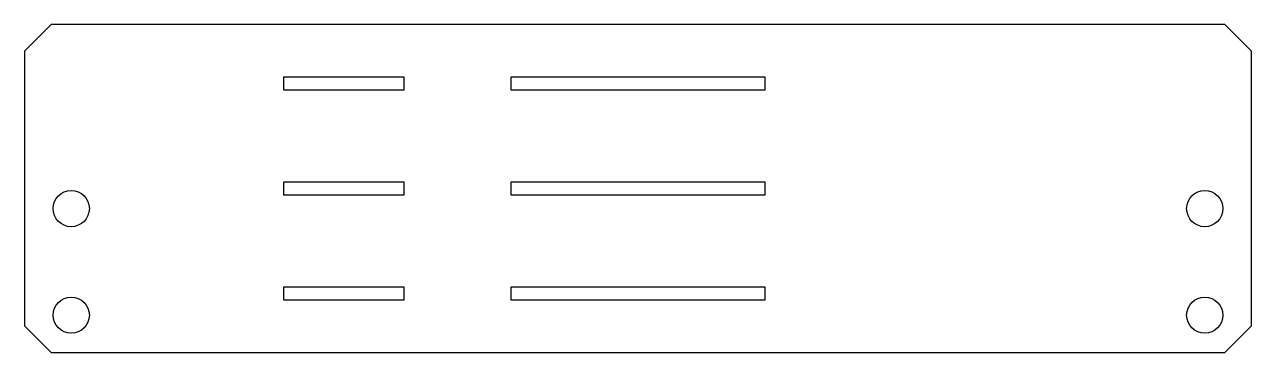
# Model space of a CAD drawing. Header units: inches. Extents: x -0.1 to 4.5, y -1.23 to 0.
import ezdxf

# ---------------------------------------------------------------- set-up
doc = ezdxf.new("R2010")
doc.units = ezdxf.units.IN
doc.header["$MEASUREMENT"] = 0

msp = doc.modelspace()

# ---------------------------------------------------------------- linework, layer by layer
for points in [[(4.5, -0.1), (4.4, 0), (0, 0), (-0.1, -0.1), (-0.1, -1.1311), (0, -1.2311), (4.4, -1.2311), (4.5, -1.1311)], [(1.3226, -0.1969), (1.3226, -0.2469), (0.8726, -0.2469), (0.8726, -0.1969)], [(2.675, -0.1969), (2.675, -0.2469), (1.725, -0.2469), (1.725, -0.1969)], [(0.8726, -0.6406), (0.8726, -0.5906), (1.3226, -0.5906), (1.3226, -0.6406)], [(1.725, -0.6406), (1.725, -0.5906), (2.675, -0.5906), (2.675, -0.6406)], [(1.3226, -0.9843), (1.3226, -1.0343), (0.8726, -1.0343), (0.8726, -0.9843)], [(2.675, -0.9843), (2.675, -1.0343), (1.725, -1.0343), (1.725, -0.9843)]]:
    msp.add_lwpolyline(points, close=True)
for centre in [(0.075, -0.691), (4.325, -0.691), (0.075, -1.091), (4.325, -1.091)]:
    msp.add_circle(centre, 0.068)

doc.saveas('drawing.dxf')
